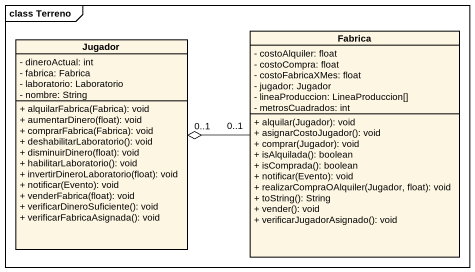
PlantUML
@startuml
mainframe class Terreno
hide circle
hide empty members
skinparam classAttributeIconSize 0
class Jugador {
  - dineroActual: int
  - fabrica: Fabrica
  - laboratorio: Laboratorio
  - nombre: String
  + alquilarFabrica(Fabrica): void
  + aumentarDinero(float): void
  + comprarFabrica(Fabrica): void
  + deshabilitarLaboratorio(): void
  + disminuirDinero(float): void
  + habilitarLaboratorio(): void
  + invertirDineroLaboratorio(float): void
  + notificar(Evento): void
  + venderFabrica(float): void
  + verificarDineroSuficiente(): void
  + verificarFabricaAsignada(): void
}
class Fabrica {
  - costoAlquiler: float
  - costoCompra: float
  - costoFabricaXMes: float
  - jugador: Jugador
  - lineaProduccion: LineaProduccion[]
  - metrosCuadrados: int
  + alquilar(Jugador): void
  + asignarCostoJugador(): void
  + comprar(Jugador): void
  + isAlquilada(): boolean
  + isComprada(): boolean
  + notificar(Evento): void
  + realizarCompraOAlquiler(Jugador, float): void
  + toString(): String
  + vender(): void
  + verificarJugadorAsignado(): void
}
Fabrica "0..1" -left-o "0..1" Jugador
@enduml
